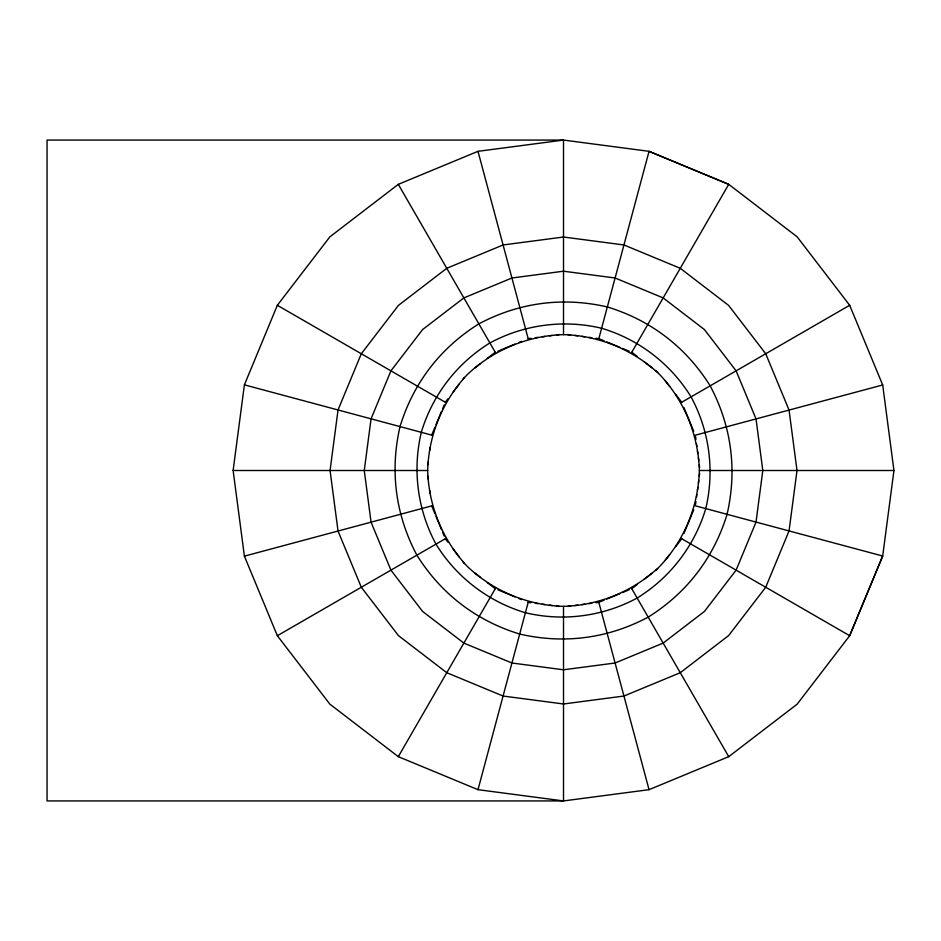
<?xml version="1.0" encoding="UTF-8"?>
<svg xmlns="http://www.w3.org/2000/svg" width="941" height="941" viewBox="0 0 941 941"><rect width="100%" height="100%" fill="white"/><g stroke="black" fill="none" stroke-linecap="round" stroke-linejoin="round"><path stroke-width="1.41" d="M563.518 606.369L563.518 800.932L477.993 789.675L398.302 756.658L329.868 704.15L277.348 635.716L244.401 556.155L233.121 470.5L244.401 384.845L277.348 305.284L329.868 236.85L398.302 184.342L477.993 151.325L563.518 140.068L649.043 151.325L728.734 184.342L797.168 236.85L849.676 305.284L882.693 384.975L893.95 470.5L882.693 556.025L849.676 635.716L797.168 704.15L728.734 756.658L649.043 789.675L563.518 800.932L47.05 800.932L47.05 140.068L563.518 140.068L563.518 334.631C527.678 335.678 493.531 349.817 467.442 374.436C442.823 400.501 428.708 434.66 427.673 470.5C428.708 506.34 442.823 540.499 467.442 566.564C493.531 591.183 527.678 605.322 563.518 606.369C599.358 605.322 633.505 591.183 659.582 566.564C684.201 540.487 698.34 506.34 699.375 470.5C698.34 434.66 684.201 400.513 659.582 374.436C633.505 349.817 599.358 335.678 563.518 334.631M427.755 464.842L428.131 462.007M429.614 450.692L429.99 447.869M695.564 504.423L695.94 501.588M696.493 497.354L696.869 494.531M697.422 490.285L697.799 487.462M698.351 483.215L698.728 480.392M699.281 476.158L699.657 473.323M477.993 789.675L528.348 601.734M598.676 339.266L649.043 151.325L728.722 184.365L631.446 352.84M434.942 427.249L431.672 435.142L432.307 435.271L244.401 384.845M436.024 424.614L441.482 411.452M442.564 408.817L444.199 404.877M683.919 533.488L693.74 509.787M398.302 756.658L495.589 588.16M445.293 402.242L447.892 398.855M453.103 392.068L459.173 384.151M462.643 379.623L464.384 377.365M665.252 560.248L669.592 554.59M675.662 546.674L681.743 538.758M474.899 367.896L480.557 363.555M487.344 358.345L495.26 352.275M631.776 588.725L637.433 584.385M644.209 579.174L652.125 573.104M655.524 570.505L657.783 568.764M277.348 635.716L445.858 538.428M681.178 402.572L849.676 305.284M497.895 351.181L515.009 344.088M518.962 342.453L521.596 341.371M600.17 601.817L604.122 600.182M606.745 599.088L619.919 593.63M622.554 592.548L629.141 589.819M694.752 435.342L882.693 384.975M244.401 556.155L432.307 505.729L431.672 505.858L434.942 513.751M528.183 338.642L531.006 338.266M535.253 337.713L538.076 337.337M542.322 336.772L545.145 336.408M549.379 335.843L552.214 335.478M556.449 334.914L559.272 334.549M567.752 606.451L570.587 606.086M574.822 605.522L577.645 605.157M581.891 604.592L584.714 604.228M588.96 603.663L591.783 603.287M596.018 602.734L598.852 602.358M233.121 470.5L427.673 470.5M699.375 470.5L893.95 470.5M567.752 334.549L570.587 334.914M574.822 335.478L577.645 335.843M581.891 336.408L584.714 336.772M588.96 337.337L591.783 337.713M596.018 338.266L598.852 338.642M528.183 602.358L531.006 602.734M535.253 603.287L538.076 603.663M542.322 604.228L545.145 604.592M549.379 605.157L552.214 605.522M556.449 606.086L559.272 606.451M694.752 505.658L882.693 556.025L849.652 635.704L681.178 538.428M600.17 339.183L604.122 340.818M606.745 341.912L619.919 347.37M622.554 348.452L629.141 351.181M497.895 589.819L515.009 596.912M518.962 598.547L521.596 599.629M277.348 305.284L445.858 402.572M631.776 352.275L637.433 356.615M644.209 361.826L652.125 367.896M655.524 370.495L657.783 372.236M474.899 573.104L480.557 577.445M487.344 582.655L495.26 588.725M665.252 380.752L669.592 386.41M675.662 394.326L681.743 402.242M445.293 538.758L447.892 542.145M453.103 548.932L459.173 556.849M462.643 561.377L464.384 563.635M398.302 184.342L495.589 352.84M631.446 588.16L728.734 756.658M683.919 407.512L693.74 431.213M436.024 516.386L441.482 529.548M442.564 532.183L444.199 536.123M477.993 151.325L528.348 339.266M598.676 601.734L649.043 789.675M695.564 436.577L695.94 439.412M696.493 443.646L696.869 446.469M697.422 450.715L697.799 453.538M698.351 457.785L698.728 460.608M699.281 464.842L699.657 467.677M427.755 476.158L428.131 478.993M429.614 490.308L429.99 493.131M338.042 409.935L330.068 470.5L338.042 531.065L361.309 587.243L398.419 635.598L446.775 672.709L503.082 696.034L563.518 703.986L623.954 696.034L680.261 672.709L728.616 635.598L765.727 587.243L789.052 530.936L797.003 470.5L789.052 410.064L765.727 353.757L728.616 305.402L680.261 268.291L623.954 244.966L563.518 237.014L503.082 244.966L446.775 268.291L398.419 305.402L361.309 353.757L338.042 409.935M371.072 418.792L364.261 470.5L371.072 522.208L390.927 570.152L422.591 611.427L463.866 643.091L511.939 663.005L563.518 669.792L615.096 663.005L663.158 643.091L704.433 611.427L736.109 570.152L756.023 522.079L762.81 470.5L756.023 418.921L736.109 370.848L704.433 329.573L663.158 297.909L615.096 277.995L563.518 271.208L511.939 277.995L463.866 297.909L422.591 329.573L390.927 370.848L371.072 418.792M400.019 426.567C389.774 470.935 395.491 514.939 416.887 555.155C441 593.771 476.158 620.742 519.691 634.046C564.047 644.303 607.992 638.516 648.173 617.131C686.789 593.018 713.76 557.86 727.064 514.327C737.309 469.971 731.533 426.026 710.149 385.845C686.036 347.229 650.878 320.258 607.345 306.954C562.989 296.697 519.044 302.484 478.851 323.869C440.294 347.958 413.299 383.069 400.019 426.567M421.309 432.295C412.346 470.135 417.51 509.893 435.977 544.133C456.373 577.221 488.167 601.605 525.396 612.744C563.224 621.719 602.946 616.496 637.151 598.041C670.239 577.633 694.623 545.851 705.762 508.611C714.737 470.794 709.502 431.072 691.059 396.867C670.651 363.779 638.868 339.395 601.628 328.256C563.812 319.281 524.09 324.504 489.885 342.959C456.832 363.344 432.437 395.091 421.309 432.295"/></g></svg>
